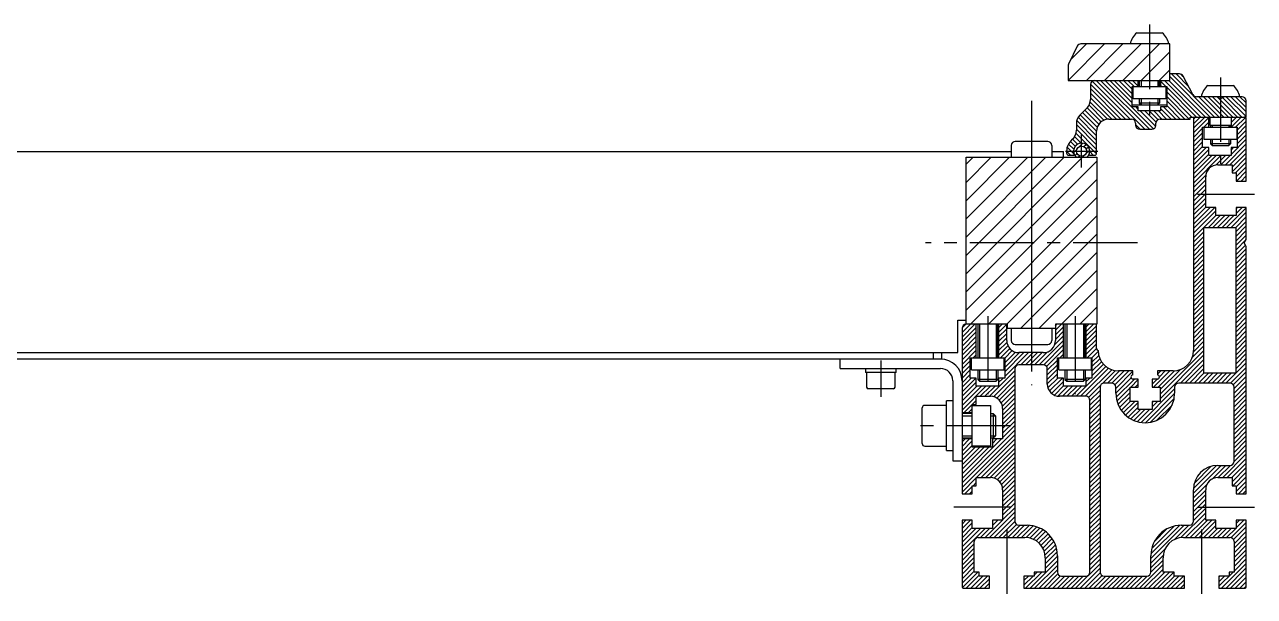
# Model space of a CAD drawing. Extents: x -10 to 4124, y -8 to 1151.
# Drawn here: x 3820.9 to 4123.7, y 66 to 206.8 of the extents above; entities that cross this region are included whole.
import ezdxf

# ---------------------------------------------------------------- set-up
doc = ezdxf.new("R2010")
doc.units = 0
doc.header["$LTSCALE"] = 0.5
doc.linetypes.add('CENTER', pattern=[50.8, 31.75, -6.35, 6.35, -6.35])
for name, color, linetype in [('MSM_CENTER', 1, 'CENTER'), ('MSM_CONTINUOUS', 7, 'CONTINUOUS'), ('MSM_NARROW', 5, 'CONTINUOUS')]:
    doc.layers.add(name, color=color, linetype=linetype)

msp = doc.modelspace()

# ---------------------------------------------------------------- linework, layer by layer
at = {"layer": 'MSM_CENTER'}
for p, q in [((4097.9, 206.75), (4097.9, 183.5)), ((4115.4, 193.75), (4115.4, 172.5)), ((4068.85, 188), (4068.85, 118)), ((4081.2, 171.6), (4081.2, 179.6)), ((4077.2, 175.6), (4085.2, 175.6)), ((4109.75, 165), (4123.75, 165)), ((4094.95, 153), (4042.75, 153)), ((4058.1, 135), (4058.1, 115.75)), ((4079.6, 135), (4079.6, 115.75)), ((4031.75, 124.1), (4031.75, 115.1)), ((4063.75, 108), (4039.95, 108)), ((4063.75, 88), (4049.75, 88)), ((4109.75, 88), (4123.75, 88)), ((4062.75, 82.5), (4062.75, 66)), ((4110.75, 82.5), (4110.75, 66))]:
    msp.add_line(p, q, dxfattribs=at)
at = {"layer": 'MSM_CONTINUOUS'}
for p, q in [((4094.77, 204.75), (4101.02, 204.75)), ((4080.12, 201.45), (4078.01, 197.21)), ((4102.9, 202), (4081.02, 202)), ((4102.9, 193), (4102.9, 202)), ((4077.9, 196.76), (4077.9, 193)), ((4105.3, 194.6), (4102.9, 194.6)), ((4108.62, 189.53), (4106.18, 194.07)), ((4077.9, 193), (4102.9, 193)), ((4083.4, 192), (4083.4, 188.34)), ((4093.65, 191.5), (4102.15, 191.5)), ((4093.65, 186.5), (4093.65, 191.5)), ((4093.9, 188.5), (4093.9, 191.5)), ((4095.15, 191.5), (4095.15, 193)), ((4095.4, 193), (4095.4, 191.5)), ((4100.4, 191.5), (4100.4, 193)), ((4100.65, 193), (4100.65, 191.5)), ((4101.9, 191.5), (4101.9, 188.5)), ((4102.15, 191.5), (4102.15, 186.5)), ((4112.27, 191.75), (4118.52, 191.75)), ((4101.9, 188.5), (4093.9, 188.5)), ((4095.4, 188.5), (4095.4, 187.43)), ((4100.4, 188.5), (4100.4, 187.43)), ((4120.7, 189), (4109.5, 189)), ((4115.4, 188.5), (4114.53, 189)), ((4116.27, 189), (4115.4, 188.5)), ((4121.7, 184), (4121.7, 188)), ((4082.52, 186.22), (4080.78, 184.48)), ((4093.65, 187), (4102.15, 187)), ((4095.15, 186.5), (4093.65, 186.5)), ((4095.15, 185.5), (4095.15, 186.5)), ((4100.65, 185.5), (4095.15, 185.5)), ((4100.4, 187.43), (4095.4, 187.43)), ((4095.4, 187.43), (4095.83, 187)), ((4099.97, 187), (4100.4, 187.43)), ((4100.65, 186.5), (4100.65, 185.5)), ((4102.15, 186.5), (4100.65, 186.5)), ((4079.9, 182.36), (4079.9, 180.74)), ((4087.9, 183.5), (4093.5, 183.5)), ((4094.5, 182.5), (4094.5, 182)), ((4099.5, 182), (4099.5, 182.5)), ((4100.5, 183.5), (4107.9, 183.5)), ((4107.9, 184), (4121.7, 184)), ((4107.9, 183.5), (4107.9, 184)), ((4108.75, 183.5), (4108.75, 126.51)), ((4112.5, 181.5), (4112.5, 184)), ((4112.8, 184), (4112.8, 182)), ((4112.8, 182), (4118, 182)), ((4112.9, 182), (4112.9, 181.5)), ((4117.9, 181.5), (4117.9, 182)), ((4118, 184), (4118, 181.5)), ((4121.75, 168.25), (4121.75, 183.5)), ((4084.9, 175.1), (4084.9, 180.5)), ((4095.5, 181), (4098.5, 181)), ((4111, 181.5), (4119.5, 181.5)), ((4111, 176.5), (4111, 181.5)), ((4111.4, 178.5), (4111.4, 181.5)), ((4119.4, 181.5), (4119.4, 178.5)), ((4119.5, 181.5), (4119.5, 176.5)), ((4063.85, 177), (4063.85, 174.08)), ((4072.85, 178), (4064.85, 178)), ((4073.85, 177), (4073.85, 174.08)), ((4112.5, 176.5), (4111, 176.5)), ((4119.4, 178.5), (4111.4, 178.5)), ((4112.5, 174.5), (4112.5, 176.5)), ((4112.9, 178.5), (4112.9, 177.43)), ((4117.9, 177.43), (4112.9, 177.43)), ((4112.9, 177.43), (4113.33, 177)), ((4113.33, 177), (4117.47, 177)), ((4117.47, 177), (4117.9, 177.43)), ((4117.9, 178.5), (4117.9, 177.43)), ((4118, 176.5), (4118, 174.5)), ((4119.5, 176.5), (4118, 176.5)), ((3539.65, 175.5), (4063.85, 175.5)), ((4052.75, 174.08), (4084.95, 174.08)), ((4052.75, 133), (4052.75, 174.08)), ((4068.85, 174.08), (4068.85, 131.92)), ((4073.85, 175.5), (4076.75, 175.5)), ((4076.75, 174.08), (4076.75, 175.5)), ((4077.5, 175.6), (4077.5, 175.1)), ((4078, 174.6), (4079.11, 174.6)), ((4083.29, 174.6), (4084.4, 174.6)), ((4084.95, 174.08), (4084.95, 133)), ((4118, 174.5), (4112.5, 174.5)), ((4114.75, 172.25), (4118.25, 172.25)), ((4118.25, 172.25), (4118.25, 170.25)), ((4118.25, 170.25), (4119.25, 170.25)), ((4119.25, 170.25), (4119.25, 168.25)), ((4111.75, 161.75), (4111.75, 169.25)), ((4119.25, 168.25), (4121.75, 168.25)), ((4114.25, 161.75), (4111.75, 161.75)), ((4114.25, 159.75), (4114.25, 161.75)), ((4121.75, 161.75), (4119.25, 161.75)), ((4119.25, 161.75), (4119.25, 159.75)), ((4121.75, 153.87), (4121.75, 161.75)), ((4119.25, 159.75), (4114.25, 159.75)), ((4119.25, 156.75), (4111.25, 156.75)), ((4111.25, 156.75), (4111.25, 121)), ((4119.25, 121), (4119.25, 156.75)), ((4121.25, 153), (4121.75, 153.87)), ((4121.75, 152.13), (4121.25, 153)), ((4121.75, 91.25), (4121.75, 152.13)), ((4050.75, 126), (4050.75, 134)), ((4050.75, 134), (4052.75, 134)), ((4051.75, 132), (4051.75, 91.25)), ((4062.95, 133), (4052.75, 133)), ((4055.25, 124.75), (4055.25, 133)), ((4055.6, 133), (4055.6, 124.75)), ((4060.6, 124.75), (4060.6, 133)), ((4060.75, 133), (4060.75, 124.75)), ((4062.75, 129), (4062.75, 133)), ((4062.95, 131.92), (4062.95, 133)), ((4074.75, 131.92), (4062.95, 131.92)), ((4063.85, 131.92), (4063.85, 129)), ((4073.85, 131.92), (4073.85, 129)), ((4074.75, 133), (4074.75, 129)), ((4084.95, 133), (4074.75, 133)), ((4076.75, 124.75), (4076.75, 133)), ((4077.1, 133), (4077.1, 124.75)), ((4082.1, 124.75), (4082.1, 133)), ((4082.25, 133), (4082.25, 124.75)), ((4084.85, 126.91), (4084.85, 133)), ((4064.85, 128), (4072.85, 128)), ((3552.75, 126), (4050.75, 126)), ((4046.75, 124.4), (3556.75, 124.4)), ((4021.75, 122.1), (4021.75, 124.4)), ((4044.75, 124.4), (4044.75, 126)), ((4046.75, 124.4), (4046.75, 126)), ((4053.75, 124.75), (4062.25, 124.75)), ((4053.75, 119.75), (4053.75, 124.75)), ((4054.1, 121.75), (4054.1, 124.75)), ((4062.1, 121.75), (4062.1, 124.75)), ((4062.25, 124.75), (4062.25, 119.75)), ((4071.75, 126), (4065.75, 126)), ((4075.25, 124.75), (4083.75, 124.75)), ((4075.25, 119.75), (4075.25, 124.75)), ((4075.6, 121.75), (4075.6, 124.75)), ((4083.6, 121.75), (4083.6, 124.75)), ((4083.75, 124.75), (4083.75, 119.75)), ((4021.75, 122.1), (4046.45, 122.1)), ((4027.95, 122.1), (4027.95, 121.1)), ((4035.55, 121.1), (4035.55, 122.1)), ((4054.1, 121.75), (4062.1, 121.75)), ((4055.6, 121.75), (4055.6, 119.43)), ((4060.6, 121.75), (4060.6, 119.43)), ((4064.75, 122), (4064.75, 84.5)), ((4071.75, 123), (4065.75, 123)), ((4072.75, 118.25), (4072.75, 122)), ((4075.6, 121.75), (4083.6, 121.75)), ((4077.1, 121.75), (4077.1, 119.43)), ((4082.1, 121.75), (4082.1, 119.43)), ((4093.85, 121.51), (4090.25, 121.51)), ((4093.85, 120.51), (4093.85, 121.51)), ((4099.85, 121.51), (4099.85, 120.51)), ((4103.75, 121.51), (4099.85, 121.51)), ((4035.55, 121.1), (4027.95, 121.1)), ((4028.25, 121.1), (4028.25, 117.5)), ((4035.25, 117.5), (4035.25, 121.1)), ((4049.45, 119.1), (4049.45, 99.4)), ((4055.25, 119.75), (4053.75, 119.75)), ((4055.25, 117.75), (4055.25, 119.75)), ((4060.6, 119.43), (4055.6, 119.43)), ((4055.6, 119.43), (4056.03, 119)), ((4056.03, 119), (4060.17, 119)), ((4060.17, 119), (4060.6, 119.43)), ((4060.75, 119.75), (4060.75, 117.75)), ((4062.25, 119.75), (4060.75, 119.75)), ((4076.75, 119.75), (4075.25, 119.75)), ((4076.75, 117.75), (4076.75, 119.75)), ((4082.1, 119.43), (4077.1, 119.43)), ((4077.1, 119.43), (4077.53, 119)), ((4077.53, 119), (4081.67, 119)), ((4081.67, 119), (4082.1, 119.43)), ((4082.25, 119.75), (4082.25, 117.75)), ((4083.75, 119.75), (4082.25, 119.75)), ((4088.6, 118.5), (4086.75, 118.5)), ((4095.15, 119.51), (4093.85, 119.51)), ((4095.15, 117.51), (4095.15, 119.51)), ((4098.55, 119.51), (4098.55, 117.51)), ((4099.85, 119.51), (4098.55, 119.51)), ((4117.75, 118.5), (4105.1, 118.5)), ((4111.25, 121), (4119.25, 121)), ((4034.85, 117.1), (4028.65, 117.1)), ((4060.75, 117.75), (4055.25, 117.75)), ((4055.25, 115.25), (4058.75, 115.25)), ((4055.25, 113.25), (4055.25, 115.25)), ((4082.25, 115.25), (4075.75, 115.25)), ((4082.25, 117.75), (4076.75, 117.75)), ((4085.75, 117.5), (4085.75, 72)), ((4089.6, 116), (4089.6, 117.5)), ((4093.15, 117.51), (4095.15, 117.51)), ((4093.15, 114.01), (4093.15, 117.51)), ((4098.55, 117.51), (4100.55, 117.51)), ((4100.55, 117.51), (4100.55, 114.01)), ((4104.1, 117.5), (4104.1, 116)), ((4118.75, 99.25), (4118.75, 117.5)), ((4041.95, 103.6), (4041.95, 112.4)), ((4047.95, 113), (4042.55, 113)), ((4047.95, 101.9), (4047.95, 114.1)), ((4049.45, 114.1), (4047.95, 114.1)), ((4054.25, 102.75), (4054.25, 113.25)), ((4054.25, 113.25), (4055.25, 113.25)), ((4054.25, 113), (4058.75, 113)), ((4058.75, 113), (4058.75, 103)), ((4061.75, 112.25), (4061.75, 104.75)), ((4083.25, 72), (4083.25, 114.25)), ((4095.15, 114.01), (4093.15, 114.01)), ((4095.15, 112.01), (4095.15, 114.01)), ((4098.55, 114.01), (4098.55, 112.01)), ((4100.55, 114.01), (4098.55, 114.01)), ((4051.75, 111.25), (4054.25, 111.25)), ((4054.25, 111), (4051.75, 111)), ((4058.75, 111), (4059.41, 111)), ((4059.95, 110.46), (4059.41, 111)), ((4059.41, 111), (4059.41, 105)), ((4059.95, 110.46), (4059.95, 105.54)), ((4098.55, 112.01), (4095.15, 112.01)), ((4042.55, 103), (4047.95, 103)), ((4051.75, 105), (4054.25, 105)), ((4054.25, 104.75), (4051.75, 104.75)), ((4058.75, 103), (4054.25, 103)), ((4058.75, 105), (4059.41, 105)), ((4059.25, 104.75), (4059.25, 102.75)), ((4061.75, 104.75), (4059.25, 104.75)), ((4059.41, 105), (4059.95, 105.54)), ((4047.95, 101.9), (4049.45, 101.9)), ((4059.25, 102.75), (4054.25, 102.75)), ((4049.45, 99.4), (4051.75, 99.4)), ((4114.75, 98.25), (4117.75, 98.25)), ((4055.25, 95.25), (4058.75, 95.25)), ((4055.25, 93.25), (4055.25, 95.25)), ((4114.75, 95.25), (4118.25, 95.25)), ((4118.25, 95.25), (4118.25, 93.25)), ((4051.75, 91.25), (4054.25, 91.25)), ((4054.25, 91.25), (4054.25, 93.25)), ((4054.25, 93.25), (4055.25, 93.25)), ((4061.75, 92.25), (4061.75, 84.75)), ((4108.75, 84.5), (4108.75, 92.25)), ((4111.75, 84.75), (4111.75, 92.25)), ((4118.25, 93.25), (4119.25, 93.25)), ((4119.25, 93.25), (4119.25, 91.25)), ((4119.25, 91.25), (4121.75, 91.25)), ((4051.75, 84.75), (4051.75, 68.5)), ((4054.25, 84.75), (4051.75, 84.75)), ((4054.25, 82.75), (4054.25, 84.75)), ((4059.25, 82.75), (4054.25, 82.75)), ((4059.25, 84.75), (4059.25, 82.75)), ((4061.75, 84.75), (4059.25, 84.75)), ((4065.75, 83.5), (4067.75, 83.5)), ((4105.75, 83.5), (4107.75, 83.5)), ((4114.25, 84.75), (4111.75, 84.75)), ((4114.25, 82.75), (4114.25, 84.75)), ((4119.25, 82.75), (4114.25, 82.75)), ((4119.25, 84.75), (4119.25, 82.75)), ((4121.75, 84.75), (4119.25, 84.75)), ((4121.75, 68.5), (4121.75, 84.75)), ((4054.75, 72), (4054.75, 79.5)), ((4055.75, 80.5), (4067.25, 80.5)), ((4106.25, 80.5), (4117.75, 80.5)), ((4118.75, 79.5), (4118.75, 72)), ((4075.25, 76), (4075.25, 72)), ((4098.25, 72), (4098.25, 76)), ((4072.25, 75.5), (4072.25, 72)), ((4101.25, 72), (4101.25, 75.5)), ((4056, 72), (4054.75, 72)), ((4056, 71), (4056, 72)), ((4058.5, 71), (4056, 71)), ((4058.5, 68), (4058.5, 71)), ((4067, 71), (4067, 68)), ((4069.5, 71), (4067, 71)), ((4069.5, 72), (4069.5, 71)), ((4072.25, 72), (4069.5, 72)), ((4076.25, 71), (4082.25, 71)), ((4086.75, 71), (4097.25, 71)), ((4104, 72), (4101.25, 72)), ((4104, 71), (4104, 72)), ((4106.5, 71), (4104, 71)), ((4106.5, 68), (4106.5, 71)), ((4115, 71), (4115, 68)), ((4117.5, 71), (4115, 71)), ((4117.5, 72), (4117.5, 71)), ((4118.75, 72), (4117.5, 72)), ((4052.25, 68), (4058.5, 68)), ((4067, 68), (4106.5, 68)), ((4115, 68), (4121.25, 68))]:
    msp.add_line(p, q, dxfattribs=at)
msp.add_circle((4081.2, 175.6), 1.25, dxfattribs=at)
for centre, radius, start, end in [((4097.81, 201.1), 4.75, 129.7731, 169.0684), ((4097.99, 201.1), 4.75, 10.9316, 50.2269), ((4081.02, 201), 1, 90, 153.4349), ((4078.9, 196.76), 1, 153.4349, 180), ((4105.3, 193.6), 1, 28.1786, 90), ((4084.4, 192), 1, 90, 180), ((4115.31, 188.1), 4.75, 129.7731, 169.0684), ((4115.49, 188.1), 4.75, 10.9316, 50.2269), ((4080.4, 188.34), 3, 315, 0), ((4109.5, 190), 1, 208.1786, 270), ((4120.7, 188), 1, 360, 90), ((4082.9, 182.36), 3, 135, 180), ((4087.9, 180.5), 3, 90, 180), ((4093.5, 182.5), 1, 360, 90), ((4095.5, 182), 1, 180, 270), ((4098.5, 182), 1, 270, 0), ((4100.5, 182.5), 1, 90, 180), ((4109.25, 183.5), 0.5, 90, 180), ((4121.25, 183.5), 0.5, 360, 90), ((4076.9, 180.74), 3, 309.9255, 360), ((4064.85, 177), 1, 90, 180), ((4072.85, 177), 1, 0, 90), ((4081.2, 175.6), 3.7, 129.9255, 180), ((4081.2, 175.6), 2, 310.5358, 229.4642), ((4078, 175.1), 0.5, 180, 270), ((4079.11, 174.9), 0.3, 270, 333.3458), ((4083.29, 174.9), 0.3, 206.6542, 270), ((4084.4, 175.1), 0.5, 270, 360), ((4114.75, 169.25), 3, 90, 180), ((4052.75, 132), 1, 90, 180), ((4065.75, 129), 3, 180, 270), ((4064.85, 129), 1, 180, 270), ((4071.75, 129), 3, 270, 0), ((4072.85, 129), 1, 270, 360), ((4046.45, 119.1), 5.3, 0, 90), ((4085.73, 127.38), 1, 208.5701, 241.4299), ((4090.25, 126.51), 5, 180, 270), ((4103.75, 126.51), 5, 270, 360), ((4046.45, 119.1), 3, 360, 90), ((4065.75, 122), 1, 90, 180), ((4071.75, 122), 1, 360, 90), ((4075.75, 118.25), 3, 180, 270), ((4086.75, 117.5), 1, 90, 180), ((4088.6, 117.5), 1, 360, 90), ((4093.85, 120.01), 0.5, 90, 270), ((4099.85, 120.01), 0.5, 270, 90), ((4105.1, 117.5), 1, 90, 180), ((4117.75, 117.5), 1, 360, 90), ((4028.65, 117.5), 0.4, 180, 270), ((4034.85, 117.5), 0.4, 270, 0), ((4058.75, 112.25), 3, 360, 90), ((4082.25, 114.25), 1, 360, 90), ((4096.85, 116), 7.25, 180, 0), ((4042.55, 112.4), 0.6, 90, 180), ((4042.55, 103.6), 0.6, 180, 270), ((4114.75, 92.25), 6, 90, 180), ((4117.75, 99.25), 1, 270, 0), ((4058.75, 92.25), 3, 360, 90), ((4114.75, 92.25), 3, 90, 180), ((4065.75, 84.5), 1, 180, 270), ((4067.75, 76), 7.5, 0, 90), ((4105.75, 76), 7.5, 90, 180), ((4107.75, 84.5), 1, 270, 0), ((4055.75, 79.5), 1, 90, 180), ((4067.25, 75.5), 5, 0, 90), ((4106.25, 75.5), 5, 90, 180), ((4117.75, 79.5), 1, 360, 90), ((4076.25, 72), 1, 180, 270), ((4082.25, 72), 1, 270, 0), ((4086.75, 72), 1, 180, 270), ((4097.25, 72), 1, 270, 0), ((4052.25, 68.5), 0.5, 180, 270), ((4121.25, 68.5), 0.5, 270, 0)]:
    msp.add_arc(centre, radius, start, end, dxfattribs=at)
at = {"layer": 'MSM_NARROW'}
for p, q in [((4077.9, 193.03), (4086.87, 202)), ((4078.42, 198.04), (4082.38, 202)), ((4082.36, 193), (4091.36, 202)), ((4086.85, 193), (4095.85, 202)), ((4091.34, 193), (4100.34, 202)), ((4095.83, 193), (4102.9, 200.07)), ((4100.32, 193), (4102.9, 195.58)), ((4112.84, 184), (4102.9, 193.94)), ((4113.96, 184), (4103.36, 194.6)), ((4107.54, 191.55), (4104.48, 194.6)), ((4106.24, 193.96), (4105.68, 194.52)), ((4090.89, 183.5), (4083.4, 190.99)), ((4092.01, 183.5), (4083.41, 192.1)), ((4093.13, 183.5), (4083.82, 192.81)), ((4096.75, 181), (4084.75, 193)), ((4097.88, 181), (4085.88, 193)), ((4098.91, 181.09), (4087, 193)), ((4093.65, 187.47), (4088.12, 193)), ((4093.65, 188.59), (4089.24, 193)), ((4093.65, 189.72), (4090.37, 193)), ((4093.65, 190.84), (4091.49, 193)), ((4094.11, 191.5), (4092.61, 193)), ((4095.15, 191.58), (4093.73, 193)), ((4095.15, 192.71), (4094.86, 193)), ((4095.83, 193), (4095.83, 191.5)), ((4099.97, 193), (4099.97, 191.5)), ((4101.97, 191.5), (4100.65, 192.82)), ((4100.85, 191.5), (4100.65, 191.7)), ((4110.59, 184), (4101.59, 193)), ((4109.47, 184), (4102.15, 191.32)), ((4111.71, 184), (4102.71, 193)), ((4089.76, 183.5), (4083.4, 189.86)), ((4088.64, 183.5), (4083.4, 188.74)), ((4095.83, 188.5), (4095.83, 187)), ((4099.97, 188.5), (4099.97, 187)), ((4108.35, 184), (4102.15, 190.2)), ((4107.72, 183.5), (4102.15, 189.07)), ((4106.6, 183.5), (4102.15, 187.95)), ((4115.08, 184), (4110.08, 189)), ((4116.2, 184), (4111.2, 189)), ((4117.33, 184), (4112.33, 189)), ((4118.45, 184), (4113.45, 189)), ((4119.57, 184), (4114.62, 188.95)), ((4120.69, 184), (4115.9, 188.79)), ((4121.7, 184.12), (4116.82, 189)), ((4121.7, 185.24), (4117.94, 189)), ((4121.7, 186.36), (4119.06, 189)), ((4121.7, 187.49), (4120.19, 189)), ((4085.06, 181.47), (4081.41, 185.11)), ((4085.44, 182.21), (4081.98, 185.68)), ((4085.97, 182.8), (4082.54, 186.24)), ((4086.66, 183.23), (4083.02, 186.88)), ((4087.54, 183.48), (4083.33, 187.69)), ((4095.15, 185.97), (4094.62, 186.5)), ((4099.44, 181.68), (4095.62, 185.5)), ((4099.53, 182.72), (4096.74, 185.5)), ((4100, 183.37), (4097.87, 185.5)), ((4100.99, 183.5), (4098.99, 185.5)), ((4102.11, 183.5), (4100.11, 185.5)), ((4103.23, 183.5), (4100.65, 186.08)), ((4104.36, 183.5), (4101.36, 186.5)), ((4105.48, 183.5), (4102.15, 186.83)), ((4084.9, 177.14), (4079.9, 182.14)), ((4084.9, 178.26), (4080.01, 183.15)), ((4084.9, 179.38), (4080.35, 183.93)), ((4084.9, 180.51), (4080.85, 184.55)), ((4095.63, 181), (4094.5, 182.13)), ((4107.85, 183.5), (4107.9, 183.55)), ((4108.75, 183.47), (4109.28, 184)), ((4108.75, 182.35), (4110.4, 184)), ((4108.75, 181.23), (4111.52, 184)), ((4108.75, 180.1), (4112.5, 183.85)), ((4111.27, 181.5), (4112.5, 182.73)), ((4113.33, 182), (4113.33, 181.5)), ((4117.47, 182), (4117.47, 181.5)), ((4118, 181.5), (4120.5, 184)), ((4118, 182.62), (4119.38, 184)), ((4118, 183.74), (4118.26, 184)), ((4119.13, 181.5), (4121.54, 183.91)), ((4119.5, 180.75), (4121.75, 183)), ((4119.5, 179.63), (4121.75, 181.88)), ((4081.08, 177.59), (4079.47, 179.2)), ((4084.87, 174.93), (4079.8, 179.99)), ((4084.9, 176.02), (4079.9, 181.02)), ((4108.75, 178.98), (4111, 181.23)), ((4108.75, 177.86), (4111, 180.11)), ((4108.75, 176.74), (4111, 178.99)), ((4112.39, 181.5), (4112.5, 181.61)), ((4119.5, 178.51), (4121.75, 180.76)), ((4119.5, 177.38), (4121.75, 179.63)), ((4079.36, 174.82), (4077.63, 176.55)), ((4079.25, 176.05), (4077.95, 177.36)), ((4079.61, 176.81), (4078.4, 178.02)), ((4080.21, 177.34), (4078.98, 178.57)), ((4079.23, 175.28), (4080.06, 176.11)), ((4079.53, 176.7), (4080.09, 177.27)), ((4080.69, 176.74), (4081.52, 177.57)), ((4081.78, 176.71), (4082.33, 177.25)), ((4082.26, 174.95), (4083.18, 175.86)), ((4082.33, 176.13), (4082.88, 176.68)), ((4108.75, 175.61), (4111, 177.86)), ((4108.75, 174.49), (4111, 176.74)), ((4108.75, 173.37), (4111.88, 176.5)), ((4108.75, 172.25), (4112.5, 176)), ((4113.33, 178.5), (4113.33, 177)), ((4116.61, 172.25), (4121.75, 177.39)), ((4117.47, 178.5), (4117.47, 177)), ((4117.73, 172.25), (4121.75, 176.27)), ((4118, 174.76), (4121.75, 178.51)), ((4118, 175.88), (4118.62, 176.5)), ((4052.75, 145.43), (4081.85, 174.54)), ((4052.75, 172.37), (4054.46, 174.08)), ((4052.75, 167.88), (4058.95, 174.08)), ((4052.75, 163.39), (4063.44, 174.08)), ((4052.75, 158.9), (4067.93, 174.08)), ((4052.75, 154.41), (4072.42, 174.08)), ((4052.75, 149.92), (4076.91, 174.08)), ((4052.75, 140.94), (4084.95, 173.14)), ((4078.46, 174.6), (4077.5, 175.56)), ((4079.55, 174.47), (4080.09, 175.02)), ((4080.28, 174.08), (4080.67, 174.47)), ((4084.07, 174.6), (4083.2, 175.48)), ((4108.75, 171.12), (4112.5, 174.87)), ((4108.75, 170), (4113.25, 174.5)), ((4108.75, 168.88), (4114.37, 174.5)), ((4108.75, 167.76), (4115.49, 174.5)), ((4114.34, 172.22), (4116.62, 174.5)), ((4115.49, 172.25), (4117.74, 174.5)), ((4118.25, 171.64), (4121.75, 175.14)), ((4118.25, 170.52), (4121.75, 174.02)), ((4119.1, 170.25), (4121.75, 172.9)), ((4108.75, 166.63), (4111.78, 169.66)), ((4119.25, 169.28), (4121.75, 171.78)), ((4119.35, 168.25), (4121.75, 170.65)), ((4052.75, 136.45), (4084.95, 168.65)), ((4108.75, 165.51), (4111.75, 168.51)), ((4108.75, 164.39), (4111.75, 167.39)), ((4120.47, 168.25), (4121.75, 169.53)), ((4121.59, 168.25), (4121.75, 168.41)), ((4053.79, 133), (4084.95, 164.16)), ((4108.75, 163.27), (4111.75, 166.27)), ((4108.75, 162.14), (4111.75, 165.14)), ((4108.75, 161.02), (4111.75, 164.02)), ((4108.75, 159.9), (4111.75, 162.9)), ((4108.75, 158.78), (4111.75, 161.78)), ((4108.75, 157.65), (4112.85, 161.75)), ((4108.75, 156.53), (4113.97, 161.75)), ((4108.75, 155.41), (4114.25, 160.91)), ((4116.83, 156.75), (4121.75, 161.67)), ((4117.95, 156.75), (4121.75, 160.55)), ((4119.25, 161.42), (4119.58, 161.75)), ((4119.25, 160.29), (4120.71, 161.75)), ((4058.28, 133), (4084.95, 159.67)), ((4108.75, 154.29), (4114.25, 159.79)), ((4112.34, 156.75), (4115.34, 159.75)), ((4113.46, 156.75), (4116.46, 159.75)), ((4114.58, 156.75), (4117.58, 159.75)), ((4115.71, 156.75), (4118.71, 159.75)), ((4119.07, 156.75), (4121.75, 159.43)), ((4119.25, 155.8), (4121.75, 158.3)), ((4062.77, 133), (4084.95, 155.18)), ((4108.75, 153.16), (4111.25, 155.66)), ((4108.75, 152.04), (4111.25, 154.54)), ((4119.25, 154.68), (4121.75, 157.18)), ((4119.25, 153.56), (4121.75, 156.06)), ((4119.25, 152.44), (4121.75, 154.94)), ((4108.75, 150.92), (4111.25, 153.42)), ((4108.75, 149.79), (4111.25, 152.29)), ((4119.25, 151.31), (4121.68, 153.74)), ((4119.25, 150.19), (4121.55, 152.49)), ((4119.25, 149.07), (4121.75, 151.57)), ((4066.18, 131.92), (4084.95, 150.69)), ((4108.75, 148.67), (4111.25, 151.17)), ((4108.75, 147.55), (4111.25, 150.05)), ((4108.75, 146.43), (4111.25, 148.93)), ((4119.25, 147.95), (4121.75, 150.45)), ((4119.25, 146.82), (4121.75, 149.32)), ((4070.67, 131.92), (4084.95, 146.2)), ((4108.75, 145.3), (4111.25, 147.8)), ((4108.75, 144.18), (4111.25, 146.68)), ((4108.75, 143.06), (4111.25, 145.56)), ((4119.25, 145.7), (4121.75, 148.2)), ((4119.25, 144.58), (4121.75, 147.08)), ((4119.25, 143.46), (4121.75, 145.96)), ((4108.75, 141.94), (4111.25, 144.44)), ((4108.75, 140.81), (4111.25, 143.31)), ((4119.25, 142.33), (4121.75, 144.83)), ((4119.25, 141.21), (4121.75, 143.71)), ((4119.25, 140.09), (4121.75, 142.59)), ((4076.24, 133), (4084.95, 141.71)), ((4108.75, 139.69), (4111.25, 142.19)), ((4108.75, 138.57), (4111.25, 141.07)), ((4108.75, 137.45), (4111.25, 139.95)), ((4119.25, 138.97), (4121.75, 141.47)), ((4119.25, 137.84), (4121.75, 140.34)), ((4080.73, 133), (4084.95, 137.22)), ((4108.75, 136.32), (4111.25, 138.82)), ((4108.75, 135.2), (4111.25, 137.7)), ((4108.75, 134.08), (4111.25, 136.58)), ((4119.25, 136.72), (4121.75, 139.22)), ((4119.25, 135.6), (4121.75, 138.1)), ((4119.25, 134.48), (4121.75, 136.98)), ((4108.75, 132.96), (4111.25, 135.46)), ((4108.75, 131.83), (4111.25, 134.33)), ((4119.25, 133.35), (4121.75, 135.85)), ((4119.25, 132.23), (4121.75, 134.73)), ((4119.25, 131.11), (4121.75, 133.61)), ((4051.75, 130.96), (4053.79, 133)), ((4051.75, 129.84), (4054.91, 133)), ((4051.75, 128.72), (4055.25, 132.22)), ((4051.75, 127.59), (4055.25, 131.09)), ((4051.76, 132.1), (4052.65, 132.99)), ((4056.03, 133), (4056.03, 124.75)), ((4060.17, 133), (4060.17, 124.75)), ((4060.75, 132.1), (4061.65, 133)), ((4060.75, 130.98), (4062.75, 132.98)), ((4060.75, 129.86), (4062.75, 131.86)), ((4060.75, 128.74), (4062.75, 130.74)), ((4074.75, 132.63), (4075.12, 133)), ((4074.75, 131.51), (4076.24, 133)), ((4074.75, 130.39), (4076.75, 132.39)), ((4074.75, 129.27), (4076.75, 131.27)), ((4077.53, 133), (4077.53, 124.75)), ((4081.67, 133), (4081.67, 124.75)), ((4082.25, 131.15), (4084.1, 133)), ((4082.25, 132.28), (4082.97, 133)), ((4082.25, 130.03), (4084.85, 132.63)), ((4082.25, 128.91), (4084.85, 131.51)), ((4082.25, 127.79), (4084.85, 130.39)), ((4108.75, 130.71), (4111.25, 133.21)), ((4108.75, 129.59), (4111.25, 132.09)), ((4108.75, 128.47), (4111.25, 130.97)), ((4119.25, 129.99), (4121.75, 132.49)), ((4119.25, 128.86), (4121.75, 131.36)), ((4119.25, 127.74), (4121.75, 130.24)), ((4051.75, 126.47), (4055.25, 129.97)), ((4051.75, 125.35), (4055.25, 128.85)), ((4051.75, 124.23), (4055.25, 127.73)), ((4060.75, 127.61), (4062.75, 129.61)), ((4060.75, 126.49), (4062.79, 128.53)), ((4060.75, 125.37), (4063.06, 127.68)), ((4070.73, 123), (4076.75, 129.02)), ((4071.85, 123), (4076.75, 127.9)), ((4074.55, 127.94), (4076.75, 130.14)), ((4082.25, 126.66), (4084.85, 129.26)), ((4082.25, 125.54), (4084.85, 128.14)), ((4108.44, 124.79), (4111.25, 127.6)), ((4108.73, 126.2), (4111.25, 128.72)), ((4108.75, 127.34), (4111.25, 129.84)), ((4119.25, 126.62), (4121.75, 129.12)), ((4119.25, 125.5), (4121.75, 128)), ((4051.75, 123.1), (4055.25, 126.6)), ((4054.52, 124.75), (4055.25, 125.48)), ((4061.25, 124.75), (4063.51, 127.01)), ((4062.25, 124.62), (4064.11, 126.49)), ((4062.25, 123.5), (4064.88, 126.13)), ((4062.25, 121.26), (4066.99, 126)), ((4062.25, 122.38), (4065.87, 126)), ((4062.25, 120.13), (4068.12, 126)), ((4066.24, 123), (4069.24, 126)), ((4067.36, 123), (4070.36, 126)), ((4068.48, 123), (4071.48, 126)), ((4069.61, 123), (4072.81, 126.2)), ((4072.56, 122.59), (4076.75, 126.78)), ((4075.85, 124.75), (4076.75, 125.65)), ((4082.58, 124.75), (4084.85, 127.02)), ((4083.71, 124.75), (4085.26, 126.31)), ((4083.75, 123.67), (4085.4, 125.32)), ((4083.75, 122.55), (4085.68, 124.48)), ((4100.55, 115.78), (4111.25, 126.48)), ((4100.55, 114.65), (4111.25, 125.35)), ((4105.52, 118.5), (4111.25, 124.23)), ((4119.25, 124.37), (4121.75, 126.87)), ((4119.25, 123.25), (4121.75, 125.75)), ((4119.25, 122.13), (4121.75, 124.63)), ((4051.75, 121.98), (4053.75, 123.98)), ((4051.75, 120.86), (4053.75, 122.86)), ((4051.75, 119.74), (4053.75, 121.74)), ((4056.03, 121.75), (4056.03, 119)), ((4058.49, 115.25), (4064.75, 121.51)), ((4060.17, 121.75), (4060.17, 119)), ((4072.75, 121.65), (4075.25, 124.15)), ((4072.75, 120.53), (4075.25, 123.03)), ((4072.75, 119.41), (4075.25, 121.91)), ((4077.53, 121.75), (4077.53, 119)), ((4079.82, 115.25), (4087.15, 122.58)), ((4080.94, 115.25), (4087.83, 122.14)), ((4081.67, 121.75), (4081.67, 119)), ((4082.06, 115.25), (4088.6, 121.79)), ((4083.75, 121.43), (4086.08, 123.76)), ((4083.75, 120.3), (4086.57, 123.13)), ((4086.34, 118.4), (4089.5, 121.57)), ((4087.56, 118.5), (4090.56, 121.51)), ((4088.67, 118.49), (4091.69, 121.51)), ((4089.4, 118.09), (4092.81, 121.51)), ((4089.6, 117.17), (4093.85, 121.42)), ((4098.91, 117.51), (4102.91, 121.51)), ((4099.85, 120.69), (4100.67, 121.51)), ((4100.03, 117.51), (4104.05, 121.52)), ((4100.34, 120.06), (4101.79, 121.51)), ((4100.55, 116.9), (4105.46, 121.81)), ((4106.64, 118.5), (4111.25, 123.11)), ((4107.76, 118.5), (4111.25, 121.99)), ((4117.85, 118.49), (4121.75, 122.38)), ((4118.56, 118.07), (4121.75, 121.26)), ((4119.25, 121.01), (4121.75, 123.51)), ((4051.75, 118.61), (4053.75, 120.61)), ((4051.75, 117.49), (4054.01, 119.75)), ((4051.75, 116.37), (4055.13, 119.75)), ((4051.75, 115.25), (4055.25, 118.75)), ((4059.51, 115.15), (4064.75, 120.39)), ((4060.3, 114.82), (4064.75, 119.27)), ((4060.75, 118.63), (4061.87, 119.75)), ((4060.92, 114.32), (4064.75, 118.14)), ((4072.75, 118.29), (4075.25, 120.79)), ((4072.9, 117.31), (4075.34, 119.75)), ((4073.27, 116.56), (4076.46, 119.75)), ((4073.8, 115.97), (4076.75, 118.92)), ((4082.25, 119.72), (4082.28, 119.75)), ((4082.25, 118.8), (4083.2, 119.75)), ((4089.6, 116.05), (4093.39, 119.84)), ((4089.68, 115.01), (4094.18, 119.51)), ((4093.3, 117.51), (4095.15, 119.36)), ((4094.42, 117.51), (4095.15, 118.23)), ((4098.55, 119.39), (4098.67, 119.51)), ((4098.55, 118.27), (4099.79, 119.51)), ((4108.89, 118.5), (4111.39, 121)), ((4110.01, 118.5), (4112.51, 121)), ((4111.13, 118.5), (4113.63, 121)), ((4112.25, 118.5), (4114.75, 121)), ((4113.38, 118.5), (4115.88, 121)), ((4114.5, 118.5), (4117, 121)), ((4115.62, 118.5), (4118.12, 121)), ((4116.74, 118.5), (4119.24, 121)), ((4118.75, 117.14), (4121.75, 120.14)), ((4118.75, 116.02), (4121.75, 119.02)), ((4051.75, 114.12), (4055.38, 117.75)), ((4051.75, 113), (4056.5, 117.75)), ((4051.75, 111.88), (4057.62, 117.75)), ((4056.24, 115.25), (4058.74, 117.75)), ((4057.37, 115.25), (4059.87, 117.75)), ((4061.4, 113.67), (4064.75, 117.02)), ((4061.69, 112.84), (4064.75, 115.9)), ((4074.48, 115.53), (4076.75, 117.79)), ((4075.35, 115.28), (4077.83, 117.75)), ((4076.45, 115.25), (4078.95, 117.75)), ((4077.57, 115.25), (4080.07, 117.75)), ((4078.7, 115.25), (4081.2, 117.75)), ((4082.92, 114.99), (4085.85, 117.91)), ((4083.25, 114.19), (4085.75, 116.69)), ((4083.25, 113.07), (4085.75, 115.57)), ((4089.87, 114.07), (4093.15, 117.36)), ((4090.15, 113.23), (4093.15, 116.23)), ((4090.52, 112.48), (4093.15, 115.11)), ((4095.85, 108.83), (4104.1, 117.08)), ((4096.89, 108.75), (4104.1, 115.96)), ((4118.75, 114.89), (4121.75, 117.89)), ((4118.75, 113.77), (4121.75, 116.77)), ((4118.75, 112.65), (4121.75, 115.65)), ((4052.24, 111.25), (4055.25, 114.26)), ((4053.37, 111.25), (4054.25, 112.13)), ((4061.75, 111.78), (4064.75, 114.78)), ((4061.75, 110.65), (4064.75, 113.65)), ((4061.75, 109.53), (4064.75, 112.53)), ((4083.25, 111.95), (4085.75, 114.45)), ((4083.25, 110.82), (4085.75, 113.32)), ((4083.25, 109.7), (4085.75, 112.2)), ((4090.95, 111.79), (4093.17, 114.01)), ((4091.45, 111.17), (4094.29, 114.01)), ((4092.01, 110.61), (4095.15, 113.74)), ((4092.64, 110.11), (4095.15, 112.62)), ((4098.13, 108.87), (4103.98, 114.72)), ((4098.55, 113.78), (4098.78, 114.01)), ((4098.55, 112.65), (4099.9, 114.01)), ((4099.74, 109.36), (4103.49, 113.11)), ((4118.75, 111.53), (4121.75, 114.53)), ((4118.75, 110.4), (4121.75, 113.4)), ((4118.75, 109.28), (4121.75, 112.28)), ((4051.75, 110.46), (4054.25, 110.46)), ((4058.75, 110.46), (4059.95, 110.46)), ((4061.75, 108.41), (4064.75, 111.41)), ((4061.75, 107.29), (4064.75, 110.29)), ((4061.75, 106.16), (4064.75, 109.16)), ((4083.25, 108.58), (4085.75, 111.08)), ((4083.25, 107.46), (4085.75, 109.96)), ((4093.32, 109.67), (4095.66, 112.01)), ((4094.08, 109.3), (4096.78, 112.01)), ((4094.92, 109.02), (4097.9, 112.01)), ((4118.75, 108.16), (4121.75, 111.16)), ((4118.75, 107.04), (4121.75, 110.04)), ((4051.75, 93.92), (4064.75, 106.92)), ((4061.75, 105.04), (4064.75, 108.04)), ((4083.25, 106.33), (4085.75, 108.83)), ((4083.25, 105.21), (4085.75, 107.71)), ((4083.25, 104.09), (4085.75, 106.59)), ((4118.75, 105.91), (4121.75, 108.91)), ((4118.75, 104.79), (4121.75, 107.79)), ((4118.75, 103.67), (4121.75, 106.67)), ((4051.75, 92.79), (4064.75, 105.79)), ((4051.75, 105.54), (4054.25, 105.54)), ((4051.75, 104.02), (4052.48, 104.75)), ((4051.75, 102.9), (4053.6, 104.75)), ((4051.75, 95.04), (4061.46, 104.75)), ((4051.75, 101.78), (4054.25, 104.28)), ((4051.75, 100.65), (4054.25, 103.15)), ((4055.33, 95.25), (4064.75, 104.67)), ((4056.45, 95.25), (4064.75, 103.55)), ((4058.75, 105.54), (4059.95, 105.54)), ((4059.25, 103.66), (4060.34, 104.75)), ((4083.25, 102.97), (4085.75, 105.47)), ((4083.25, 101.84), (4085.75, 104.34)), ((4083.25, 100.72), (4085.75, 103.22)), ((4118.75, 102.55), (4121.75, 105.55)), ((4118.75, 101.42), (4121.75, 104.42)), ((4118.75, 100.3), (4121.75, 103.3)), ((4051.75, 99.53), (4054.97, 102.75)), ((4051.75, 98.41), (4056.09, 102.75)), ((4051.75, 97.29), (4057.21, 102.75)), ((4051.75, 96.16), (4058.34, 102.75)), ((4057.57, 95.25), (4064.75, 102.43)), ((4058.7, 95.25), (4064.75, 101.3)), ((4059.67, 95.1), (4064.75, 100.18)), ((4083.25, 99.6), (4085.75, 102.1)), ((4083.25, 98.48), (4085.75, 100.98)), ((4115.94, 95.25), (4121.75, 101.06)), ((4118.74, 99.17), (4121.75, 102.18)), ((4060.42, 94.73), (4064.75, 99.06)), ((4061.02, 94.21), (4064.75, 97.94)), ((4083.25, 97.35), (4085.75, 99.85)), ((4083.25, 96.23), (4085.75, 98.73)), ((4083.25, 95.11), (4085.75, 97.61)), ((4108.75, 91.42), (4115.58, 98.25)), ((4108.77, 92.56), (4114.44, 98.23)), ((4108.98, 93.9), (4113.1, 98.02)), ((4113.34, 94.89), (4116.7, 98.25)), ((4114.82, 95.25), (4117.83, 98.26)), ((4117.07, 95.25), (4121.75, 99.93)), ((4118.19, 95.25), (4121.75, 98.81)), ((4118.25, 94.19), (4121.75, 97.69)), ((4051.75, 91.67), (4055.25, 95.17)), ((4054.45, 93.25), (4055.25, 94.05)), ((4061.46, 93.53), (4064.75, 96.81)), ((4061.72, 92.66), (4064.75, 95.69)), ((4061.75, 91.57), (4064.75, 94.57)), ((4083.25, 93.99), (4085.75, 96.49)), ((4083.25, 92.86), (4085.75, 95.36)), ((4083.25, 91.74), (4085.75, 94.24)), ((4118.43, 93.25), (4121.75, 96.57)), ((4119.25, 92.94), (4121.75, 95.44)), ((4119.25, 91.82), (4121.75, 94.32)), ((4052.45, 91.25), (4054.25, 93.05)), ((4053.57, 91.25), (4054.25, 91.93)), ((4061.75, 90.45), (4064.75, 93.45)), ((4061.75, 89.32), (4064.75, 92.32)), ((4061.75, 88.2), (4064.75, 91.2)), ((4083.25, 90.62), (4085.75, 93.12)), ((4083.25, 89.5), (4085.75, 92)), ((4083.25, 88.37), (4085.75, 90.87)), ((4108.75, 90.3), (4112.11, 93.66)), ((4108.75, 89.18), (4111.75, 92.18)), ((4108.75, 88.06), (4111.75, 91.06)), ((4119.8, 91.25), (4121.75, 93.2)), ((4120.92, 91.25), (4121.75, 92.08)), ((4121.66, 91.25), (4121.75, 91.34)), ((4061.75, 87.08), (4064.75, 90.08)), ((4061.75, 85.96), (4064.75, 88.96)), ((4083.25, 87.25), (4085.75, 89.75)), ((4083.25, 86.13), (4085.75, 88.63)), ((4108.75, 86.93), (4111.75, 89.93)), ((4108.75, 85.81), (4111.75, 88.81)), ((4058.54, 80.5), (4064.75, 86.71)), ((4059.66, 80.5), (4064.75, 85.59)), ((4061.75, 84.83), (4064.75, 87.83)), ((4083.25, 85.01), (4085.75, 87.51)), ((4083.25, 83.88), (4085.75, 86.38)), ((4083.25, 82.76), (4085.75, 85.26)), ((4105.65, 80.46), (4111.75, 86.57)), ((4106.81, 80.5), (4111.75, 85.44)), ((4108.75, 84.69), (4111.75, 87.69)), ((4051.75, 83.81), (4052.69, 84.75)), ((4051.75, 82.69), (4053.81, 84.75)), ((4051.75, 81.57), (4054.25, 84.07)), ((4051.75, 80.45), (4054.25, 82.95)), ((4051.75, 79.32), (4055.18, 82.75)), ((4051.75, 78.2), (4056.3, 82.75)), ((4051.75, 77.08), (4057.42, 82.75)), ((4056.29, 80.5), (4058.54, 82.75)), ((4057.42, 80.5), (4061.67, 84.75)), ((4059.25, 84.58), (4059.42, 84.75)), ((4059.25, 83.46), (4060.54, 84.75)), ((4060.78, 80.5), (4064.75, 84.47)), ((4061.91, 80.5), (4065.13, 83.72)), ((4063.03, 80.5), (4066.03, 83.5)), ((4064.15, 80.5), (4067.15, 83.5)), ((4065.27, 80.5), (4068.26, 83.48)), ((4066.4, 80.5), (4069.25, 83.35)), ((4067.5, 80.49), (4070.13, 83.11)), ((4068.48, 80.34), (4070.93, 82.79)), ((4069.31, 80.05), (4071.66, 82.4)), ((4070.03, 79.65), (4072.33, 81.94)), ((4083.25, 81.64), (4085.75, 84.14)), ((4083.25, 80.52), (4085.75, 83.02)), ((4083.25, 79.39), (4085.75, 81.89)), ((4098.25, 75.31), (4106.44, 83.5)), ((4098.27, 76.45), (4105.3, 83.48)), ((4098.47, 77.78), (4103.97, 83.28)), ((4099.19, 79.62), (4102.13, 82.56)), ((4104.05, 79.99), (4107.56, 83.5)), ((4107.93, 80.5), (4112.18, 84.75)), ((4109.05, 80.5), (4113.3, 84.75)), ((4110.17, 80.5), (4114.25, 84.58)), ((4111.3, 80.5), (4114.25, 83.45)), ((4112.42, 80.5), (4114.67, 82.75)), ((4113.54, 80.5), (4115.79, 82.75)), ((4114.66, 80.5), (4116.91, 82.75)), ((4115.79, 80.5), (4118.04, 82.75)), ((4116.91, 80.5), (4119.16, 82.75)), ((4118, 80.47), (4121.75, 84.22)), ((4118.63, 79.97), (4121.75, 83.1)), ((4118.75, 78.97), (4121.75, 81.97)), ((4119.25, 84.59), (4119.41, 84.75)), ((4119.25, 83.96), (4120.04, 84.75)), ((4119.25, 82.84), (4121.16, 84.75)), ((4051.75, 75.96), (4054.75, 78.96)), ((4070.66, 79.15), (4072.93, 81.42)), ((4071.2, 78.57), (4073.48, 80.84)), ((4071.64, 77.88), (4073.96, 80.21)), ((4071.98, 77.11), (4074.38, 79.5)), ((4083.25, 78.27), (4085.75, 80.77)), ((4083.25, 77.15), (4085.75, 79.65)), ((4118.75, 77.85), (4121.75, 80.85)), ((4118.75, 76.73), (4121.75, 79.73)), ((4051.75, 74.83), (4054.75, 77.83)), ((4051.75, 73.71), (4054.75, 76.71)), ((4072.2, 76.2), (4074.73, 78.73)), ((4072.25, 75.13), (4075.01, 77.89)), ((4072.25, 74.01), (4075.19, 76.95)), ((4072.25, 72.88), (4075.25, 75.88)), ((4083.25, 76.03), (4085.75, 78.53)), ((4083.25, 74.9), (4085.75, 77.4)), ((4083.25, 73.78), (4085.75, 76.28)), ((4098.25, 74.19), (4101.76, 77.7)), ((4098.25, 73.07), (4101.29, 76.1)), ((4118.75, 75.61), (4121.75, 78.61)), ((4118.75, 74.48), (4121.75, 77.48)), ((4118.75, 73.36), (4121.75, 76.36)), ((4051.75, 72.59), (4054.75, 75.59)), ((4051.75, 71.47), (4054.75, 74.47)), ((4051.75, 70.34), (4054.75, 73.34)), ((4068.49, 68), (4075.25, 74.76)), ((4069.61, 68), (4075.25, 73.64)), ((4079.71, 68), (4085.75, 74.04)), ((4080.84, 68), (4085.75, 72.91)), ((4083.25, 72.66), (4085.75, 75.16)), ((4095.43, 68), (4101.25, 73.82)), ((4096.55, 68), (4101.25, 72.7)), ((4098.24, 71.93), (4101.25, 74.94)), ((4115.64, 68), (4121.75, 74.11)), ((4116.76, 68), (4121.75, 72.99)), ((4118.75, 72.24), (4121.75, 75.24)), ((4051.75, 69.22), (4054.75, 72.22)), ((4051.85, 68.2), (4055.65, 72)), ((4052.77, 68), (4056, 71.23)), ((4053.9, 68), (4056.9, 71)), ((4055.02, 68), (4058.02, 71)), ((4056.14, 68), (4058.5, 70.36)), ((4067, 69.88), (4068.12, 71)), ((4067, 68.76), (4069.24, 71)), ((4067.37, 68), (4071.37, 72)), ((4069.5, 71.26), (4070.24, 72)), ((4070.73, 68), (4075.25, 72.52)), ((4071.86, 68), (4075.37, 71.52)), ((4072.98, 68), (4076.01, 71.03)), ((4074.1, 68), (4077.1, 71)), ((4075.22, 68), (4078.22, 71)), ((4076.35, 68), (4079.35, 71)), ((4077.47, 68), (4080.47, 71)), ((4078.59, 68), (4081.59, 71)), ((4081.96, 68), (4085.77, 71.81)), ((4083.08, 68), (4086.23, 71.15)), ((4084.2, 68), (4087.2, 71)), ((4085.33, 68), (4088.33, 71)), ((4086.45, 68), (4089.45, 71)), ((4087.57, 68), (4090.57, 71)), ((4088.69, 68), (4091.69, 71)), ((4089.82, 68), (4092.82, 71)), ((4090.94, 68), (4093.94, 71)), ((4092.06, 68), (4095.06, 71)), ((4093.18, 68), (4096.18, 71)), ((4094.31, 68), (4097.32, 71.01)), ((4097.67, 68), (4101.67, 72)), ((4098.8, 68), (4102.8, 72)), ((4099.92, 68), (4103.92, 72)), ((4101.04, 68), (4104.04, 71)), ((4102.16, 68), (4105.16, 71)), ((4103.29, 68), (4106.29, 71)), ((4104.41, 68), (4106.5, 70.09)), ((4115, 68.49), (4118.51, 72)), ((4115, 70.73), (4115.27, 71)), ((4115, 69.61), (4116.39, 71)), ((4117.88, 68), (4121.75, 71.87)), ((4119, 68), (4121.75, 70.75)), ((4057.26, 68), (4058.5, 69.24)), ((4058.39, 68), (4058.5, 68.11)), ((4105.53, 68), (4106.5, 68.97)), ((4120.13, 68), (4121.75, 69.62)), ((4121.25, 68), (4121.75, 68.5))]:
    msp.add_line(p, q, dxfattribs=at)

doc.saveas('drawing.dxf')
